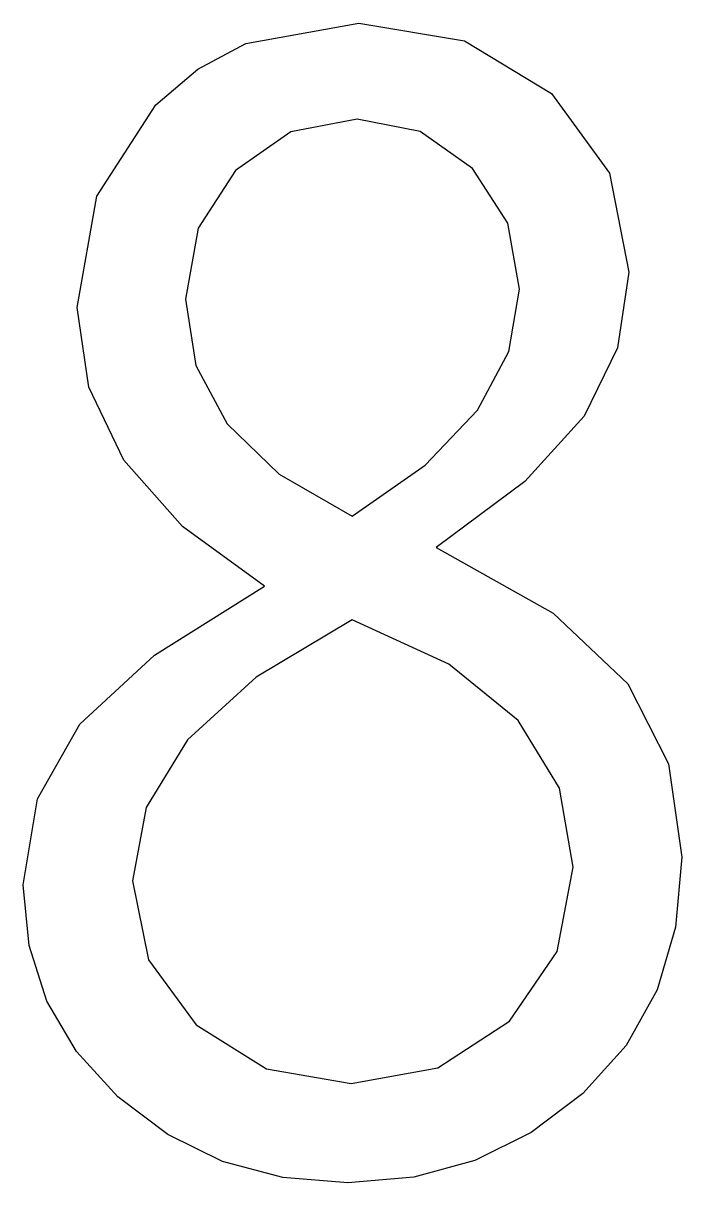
# Model space of a CAD drawing. Header units: metres. Extents: x -56 to 56, y 0 to 196.
import ezdxf

# ---------------------------------------------------------------- set-up
doc = ezdxf.new("R2010")
doc.units = ezdxf.units.M

msp = doc.modelspace()

# ---------------------------------------------------------------- linework, layer by layer
at = {"layer": 'COMPONENT0'}
for p, q in [((-18.02, 192.31), (1.07, 195.76)), ((1.07, 195.76), (18.93, 192.79)), ((-26.12, 188.01), (-18.02, 192.31)), ((18.93, 192.79), (33.6, 183.89)), ((-33.24, 181.98), (-26.12, 188.01)), ((33.6, 183.89), (43.4, 170.42)), ((-43.2, 166.53), (-33.24, 181.98)), ((0.78, 179.56), (-10.39, 177.4)), ((11.4, 177.48), (0.78, 179.56)), ((-10.39, 177.4), (-19.75, 170.9)), ((20.24, 171.25), (11.4, 177.48)), ((-19.75, 170.9), (-26.09, 161.13)), ((26.21, 162), (20.24, 171.25)), ((43.4, 170.42), (46.67, 153.71)), ((-46.52, 147.74), (-43.2, 166.53)), ((-26.09, 161.13), (-28.2, 149.16)), ((28.2, 150.87), (26.21, 162)), ((46.67, 153.71), (44.78, 140.96)), ((26.43, 140.32), (28.2, 150.87)), ((-28.2, 149.16), (-26.44, 137.97)), ((-44.54, 134.31), (-46.52, 147.74)), ((44.78, 140.96), (39.14, 129.41)), ((21.13, 130.41), (26.43, 140.32)), ((-26.44, 137.97), (-21.17, 128.14)), ((-38.6, 121.99), (-44.54, 134.31)), ((12.3, 121.14), (21.13, 130.41)), ((39.14, 129.41), (29.12, 118.41)), ((-21.17, 128.14), (-12.38, 119.65)), ((-28.7, 110.8), (-38.6, 121.99)), ((-12.38, 119.65), (-0.07, 112.51)), ((-0.07, 112.51), (12.3, 121.14)), ((29.12, 118.41), (14.13, 107.25)), ((-14.85, 100.72), (-28.7, 110.8)), ((14.13, 107.25), (33.88, 96.17)), ((-33.44, 89.07), (-14.85, 100.72)), ((33.88, 96.17), (46.52, 84.24)), ((-0.07, 95.04), (-16.29, 85.36)), ((16.27, 87.53), (-0.07, 95.04)), ((-46.03, 77.42), (-33.44, 89.07)), ((27.95, 78.06), (16.27, 87.53)), ((-16.29, 85.36), (-27.88, 74.79)), ((46.52, 84.24), (53.34, 70.74)), ((-53.22, 64.81), (-46.03, 77.42)), ((34.96, 66.64), (27.95, 78.06)), ((-27.88, 74.79), (-34.83, 63.34)), ((53.34, 70.74), (55.62, 54.98)), ((37.29, 53.27), (34.96, 66.64)), ((-55.62, 50.29), (-53.22, 64.81)), ((-34.83, 63.34), (-37.15, 51)), ((55.62, 54.98), (54.57, 43.16)), ((34.59, 39.03), (37.29, 53.27)), ((-37.15, 51), (-34.47, 37.66)), ((-54.62, 40.06), (-55.62, 50.29)), ((54.57, 43.16), (51.44, 32.57)), ((-51.62, 30.68), (-54.62, 40.06)), ((-34.47, 37.66), (-26.42, 26.64)), ((26.49, 27.28), (34.59, 39.03)), ((51.44, 32.57), (46.23, 23.2)), ((-46.63, 22.16), (-51.62, 30.68)), ((-26.42, 26.64), (-14.51, 19.23)), ((14.42, 19.39), (26.49, 27.28)), ((-39.63, 14.49), (-46.63, 22.16)), ((46.23, 23.2), (38.92, 15.06)), ((-14.51, 19.23), (-0.21, 16.76)), ((-0.21, 16.76), (14.42, 19.39)), ((-31.21, 8.15), (-39.63, 14.49)), ((38.92, 15.06), (30.18, 8.47)), ((-21.93, 3.62), (-31.21, 8.15)), ((30.18, 8.47), (20.65, 3.76)), ((-11.79, 0.91), (-21.93, 3.62)), ((20.65, 3.76), (10.33, 0.94)), ((-0.78, 0), (-11.79, 0.91)), ((10.33, 0.94), (-0.78, 0))]:
    msp.add_line(p, q, dxfattribs=at)

doc.saveas('drawing.dxf')
